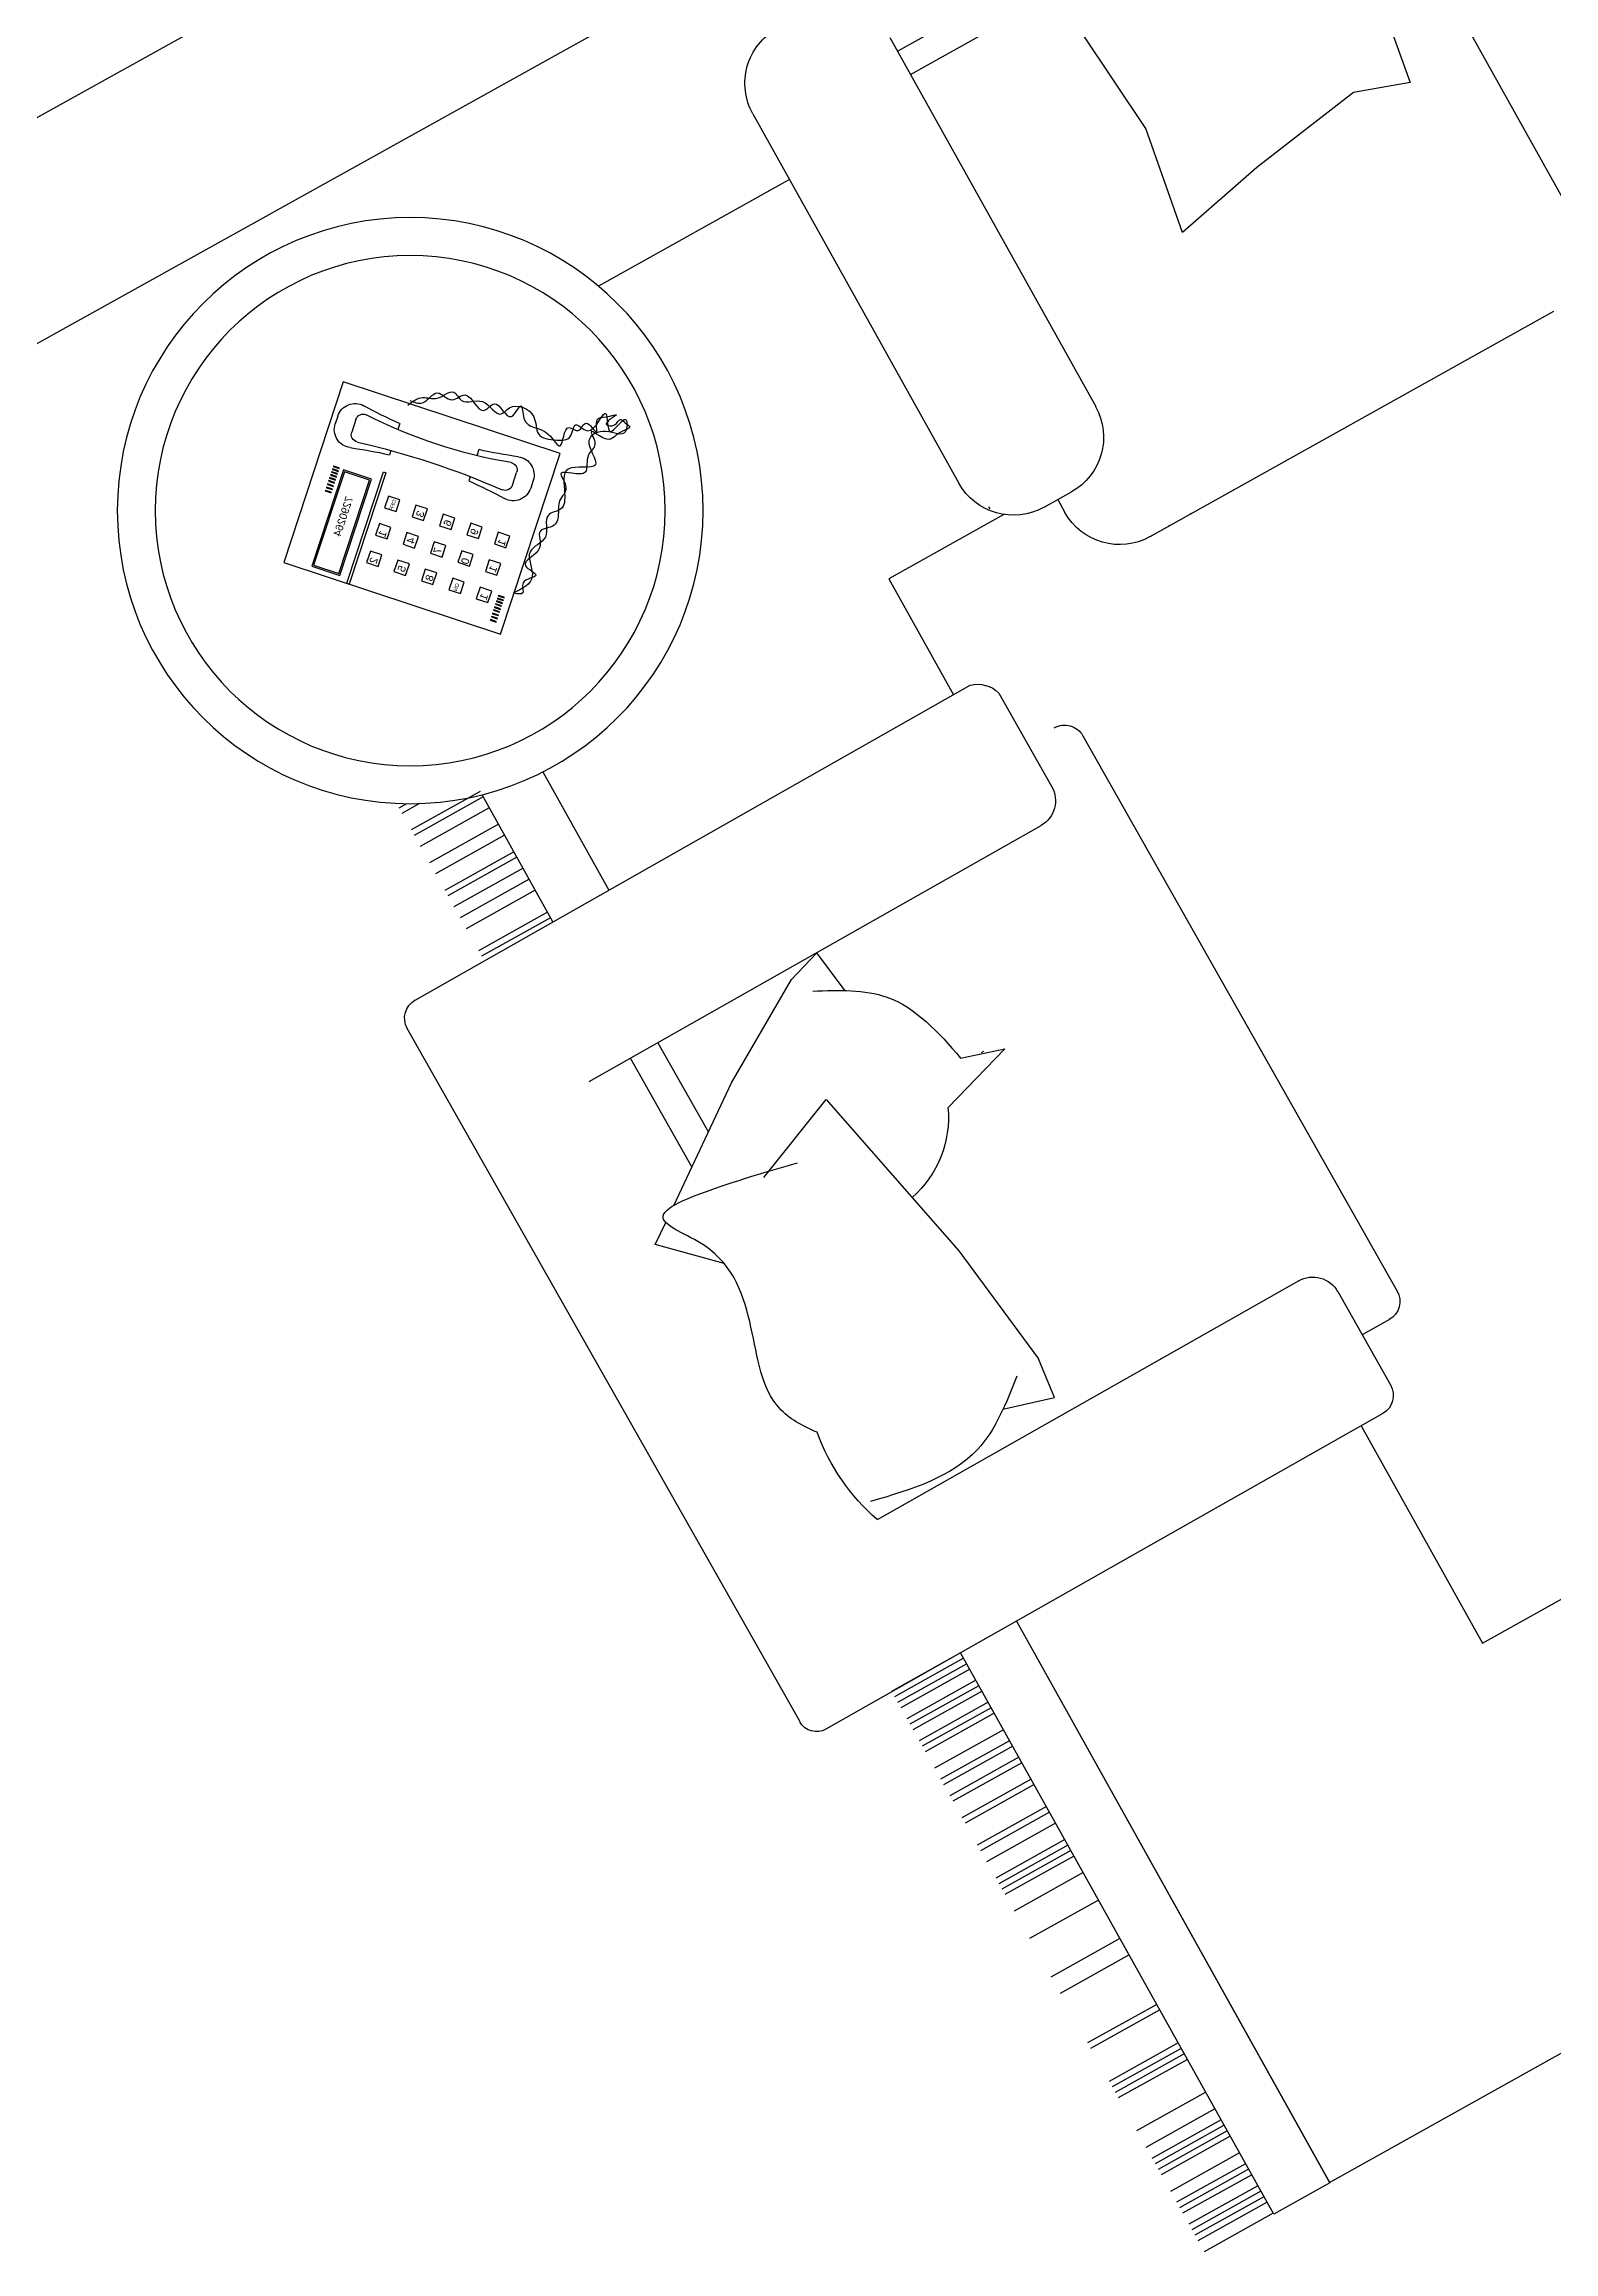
# Model space of a CAD drawing. Header units: millimetres. Extents: x 964 to 43707, y 588 to 33751.
# Drawn here: x 31085 to 32615, y 14236 to 16471 of the extents above; entities that cross this region are included whole.
import ezdxf

# ---------------------------------------------------------------- set-up
doc = ezdxf.new("R2010")
doc.units = ezdxf.units.MM
for name, color, linetype in [('1', 7, 'Continuous'), ('PUB_WINDW', 7, 'Continuous'), ('WALL', 255, 'Continuous')]:
    doc.layers.add(name, color=color, linetype=linetype)
doc.styles.add('DIM_FONT', font='SIMPLEX', dxfattribs={"width": 0.8})
doc.styles.get("Standard").update_dxf_attribs({"font": 'arial.ttf'})

# ---------------------------------------------------------------- blocks, each defined once
blk = doc.blocks.new('DH')
at = {"color": 7}
for p, q in [((-80.6, 168.9), (-70, 168.9)), ((-84, 144.9), (-66.3, 144.9)), ((-96.9, 88.5), (-88.5, 88.5)), ((-59.6, 88.5), (-53.7, 88.5)), ((-29.8, 88.9), (-29.8, 85.5)), ((124.4, 88.9), (-29.8, 88.9)), ((124.4, 85.5), (124.4, 88.9)), ((-29.8, 85.5), (124.4, 85.5)), ((-96.9, -21.3), (-88.5, -21.3)), ((-59.6, -21.3), (-53.7, -21.3)), ((-66.3, -77.7), (-84, -77.7)), ((-80.6, -101.7), (-70, -101.7))]:
    blk.add_line(p, q, dxfattribs=at)
for points in [[(-125.6, 176), (124.4, 176), (124.4, -124), (-125.6, -124)], [(-16.5, 153.7), (-15.7, 153.7), (-15.7, 145.6), (-16.5, 145.6)], [(-12.6, 153.7), (-11.8, 153.7), (-11.8, 145.6), (-12.6, 145.6)], [(-8.7, 153.7), (-7.9, 153.7), (-7.9, 145.6), (-8.7, 145.6)], [(-4.8, 153.7), (-4, 153.7), (-4, 145.6), (-4.8, 145.6)], [(-0.5, 153.7), (0.2, 153.7), (0.2, 145.6), (-0.5, 145.6)], [(3.6, 153.7), (4.3, 153.7), (4.3, 145.6), (3.6, 145.6)], [(8.2, 153.7), (8.9, 153.7), (8.9, 145.6), (8.2, 145.6)], [(12.6, 153.7), (13.4, 153.7), (13.4, 145.6), (12.6, 145.6)], [(17.1, 153.7), (17.8, 153.7), (17.8, 145.6), (17.1, 145.6)], [(-15.7, 139.7), (117.4, 139.7), (117.4, 100.8), (-15.7, 100.8)], [(-13.7, 137.7), (115.4, 137.7), (115.4, 102.8), (-13.7, 102.8)], [(-1.6, 72.7), (14.4, 72.7), (14.4, 56.7), (-1.6, 56.7)], [(36.4, 72.7), (52.4, 72.7), (52.4, 56.7), (36.4, 56.7)], [(74.4, 72.7), (90.4, 72.7), (90.4, 56.7), (74.4, 56.7)], [(-1.6, 34.7), (14.4, 34.7), (14.4, 18.7), (-1.6, 18.7)], [(36.4, 34.7), (52.4, 34.7), (52.4, 18.7), (36.4, 18.7)], [(74.4, 34.7), (90.4, 34.7), (90.4, 18.7), (74.4, 18.7)], [(-1.6, -3.3), (14.4, -3.3), (14.4, -19.3), (-1.6, -19.3)], [(36.4, -3.3), (52.4, -3.3), (52.4, -19.3), (36.4, -19.3)], [(74.4, -3.3), (90.4, -3.3), (90.4, -19.3), (74.4, -19.3)], [(-1.6, -41.3), (14.4, -41.3), (14.4, -57.3), (-1.6, -57.3)], [(36.4, -41.3), (52.4, -41.3), (52.4, -57.3), (36.4, -57.3)], [(74.4, -41.3), (90.4, -41.3), (90.4, -57.3), (74.4, -57.3)], [(-1.6, -79.3), (14.4, -79.3), (14.4, -95.3), (-1.6, -95.3)], [(36.4, -79.3), (52.4, -79.3), (52.4, -95.3), (36.4, -95.3)], [(74.4, -79.3), (90.4, -79.3), (90.4, -95.3), (74.4, -95.3)], [(77, -105.5), (77.7, -105.5), (77.7, -113.6), (77, -113.6)], [(80.9, -105.5), (81.6, -105.5), (81.6, -113.6), (80.9, -113.6)], [(84.8, -105.5), (85.5, -105.5), (85.5, -113.6), (84.8, -113.6)], [(88.7, -105.5), (89.4, -105.5), (89.4, -113.6), (88.7, -113.6)], [(92.9, -105.5), (93.7, -105.5), (93.7, -113.6), (92.9, -113.6)], [(97, -105.5), (97.7, -105.5), (97.7, -113.6), (97, -113.6)], [(101.6, -105.5), (102.4, -105.5), (102.4, -113.6), (101.6, -113.6)], [(106.1, -105.5), (106.8, -105.5), (106.8, -113.6), (106.1, -113.6)], [(110.5, -105.5), (111.3, -105.5), (111.3, -113.6), (110.5, -113.6)]]:
    blk.add_lwpolyline(points, close=True, dxfattribs=at)
for centre, radius, start, end in [((-80.6, 144.9), 24, 90, 190.5261), ((-70, 144.9), 24, 349.4739, 90), ((-693.7, 31), 599.6, 5.5076, 10.5261), ((-84, 134.9), 10, 90, 185.3594), ((-741.8, 33.6), 655.6, 351.1962, 8.8038), ((-66.3, 134.9), 10, 354.6406, 90), ((1013.2, 33.6), 1074.2, 174.6406, 185.3594), ((543.2, 31), 599.6, 169.4739, 174.4924), ((-693.7, 36.2), 599.6, 349.4739, 354.4924), ((543.2, 36.2), 599.6, 185.5076, 190.5261), ((-80.6, -77.7), 24, 169.4739, 270), ((-84, -67.7), 10, 174.6406, 270), ((-70, -77.7), 24, 270, 10.5261), ((-66.3, -67.7), 10, 270, 5.3594)]:
    blk.add_arc(centre, radius, start, end, dxfattribs=at)
for points in [[(-129.9, 85.4), (-132.1, 68.6), (-150.5, 53.9), (-148.1, 32.7), (-159.5, 18.6), (-147.8, -11.2), (-160.5, -21.6), (-151.5, -48.1), (-169, -55.6), (-154.5, -64.6), (-144.5, -102), (-135.1, -121.3), (-161.6, -124.5), (-161.6, -137.5), (-174.1, -144.2), (-166.9, -160.8), (-182.7, -156.7), (-190.3, -166.6), (-196.9, -178.5), (-180.9, -169.7), (-183.6, -180.5), (-192.8, -185.4), (-190.9, -192.1), (-186.8, -200.3), (-179.2, -193), (-162.5, -176.9), (-165.6, -154), (-151.2, -163.9), (-135.3, -160.2), (-112.5, -163.3), (-105.6, -146.9), (-101.4, -133.6), (-85.9, -145.3), (-66, -143.1), (-49, -146.9), (-33.6, -146.3), (-20, -131.2), (0.6, -137.4), (29, -127.1), (36.3, -144), (51.4, -131.2), (64, -134.8), (68, -123.8)], [(-123.2, 86.1), (-138.8, 70.5), (-143.8, 52), (-158.3, 33.9), (-151.1, 20.7), (-158.3, -5.9), (-150.6, -34.5), (-161.5, -42.1), (-160.4, -76.2), (-141, -89), (-140.9, -114.6), (-150.8, -129.8), (-167.8, -132.1), (-165.2, -149.1), (-194.3, -164.8), (-173.7, -177.8), (-194.9, -192.1), (-179.6, -196.7), (-171.9, -172.4), (-153.5, -154.9), (-126, -173), (-109.2, -140.8), (-77.8, -146.2), (-56.3, -147.7), (-43.8, -134.9), (-15.1, -140.1), (9.6, -127.1), (39.6, -140.1), (68.2, -123.2)]]:
    blk.add_spline(points, degree=3, dxfattribs=at)
at = {"color": 7, "attachment_point": 1}
for s, insert, char_height in [('7290264', (15, 125.9), 10), ('OFF', (0.3, 66.2), 5), ('1', (44, 69.8), 10), ('2', (81, 69.8), 10), ('3', (3.7, 30.7), 10), ('4', (40.7, 31.4), 10), ('5', (79.8, 31.2), 10), ('6', (3.7, -7.2), 10), ('7', (42.3, -6), 10), ('8', (79.8, -7.2), 10), ('9', (3.7, -44.2), 10), ('0', (44, -44.9), 10), ('ON', (78.9, -47.1), 5), ('1', (6.1, -82.7), 10), ('1', (42.5, -82.7), 10), ('1', (81, -82.7), 10)]:
    blk.add_mtext(s, dxfattribs=dict(at, insert=insert, char_height=char_height))
blk = doc.blocks.new('A$C4C8639FD')
for p, q in [((2384.3, 1084.7), (2384.3, 3069.2)), ((1827, 1671.1), (2384.3, 1671.1)), ((1754.8, 1066.6), (1754.8, 1598.9)), ((2353.8, 1084.7), (2353.8, 1282.6)), ((1755.8, 1205.9), (1754.8, 1205.9)), ((1755.8, 1177.4), (1754.8, 1177.4)), ((1755.8, 1148.9), (1754.8, 1148.9)), ((1755.8, 1120.4), (1754.8, 1120.4)), ((1755.8, 1091.9), (1754.8, 1091.9)), ((2402.4, 1084.7), (1916.1, 1084.7)), ((1755.8, 1063.4), (1754.9, 1063.4)), ((1843.9, 994.4), (1827, 994.4)), ((1843.9, 976.3), (1843.9, 1012.4)), ((1875.5, 920.9), (1872.6, 920.9)), ((1592.6, 887.1), (858.2, 891.9)), ((2402.4, 904.1), (1916.1, 904.1)), ((834, 868), (833.8, 832.1)), ((891.2, 831.8), (767.6, 832.6)), ((1682.5, 826.6), (1558.8, 827.4)), ((743.3, 808.6), (738.5, 71.9)), ((923.9, 798.7), (920.2, 241)), ((1521.9, 197.1), (1525.8, 794.8)), ((1701.6, 67.8), (1706.4, 802.4)), ((1331.2, 607.8), (1331.2, 610.7)), ((1522.5, 287.7), (1404.4, 288.5)), ((1.3, 250.1), (1.3, 159)), ((15.8, 250.1), (15.8, 159)), ((23, 250.1), (23, 159)), ((30.3, 250.1), (30.3, 159)), ((37.5, 250.1), (37.5, 159)), ((52, 250.1), (52, 159)), ((59.2, 250.1), (59.2, 159)), ((66.5, 250.1), (66.5, 159)), ((80.9, 250.1), (80.9, 159)), ((102.7, 250.1), (102.7, 159)), ((109.9, 250.1), (109.9, 159)), ((117.1, 250.1), (117.1, 159)), ((124.4, 250.1), (124.4, 159)), ((138.9, 250.1), (138.9, 159)), ((160.6, 250.1), (160.6, 159)), ((204, 250.1), (204, 159)), ((211.3, 250.1), (211.3, 159)), ((218.5, 250.1), (218.5, 159)), ((225.7, 250.1), (225.7, 159)), ((269.2, 250.1), (269.2, 159)), ((276.4, 250.1), (276.4, 159)), ((341.6, 250.1), (341.6, 159)), ((363.3, 250.1), (363.3, 159)), ((413.9, 250.1), (413.9, 159)), ((450.1, 250.1), (450.1, 159)), ((471.9, 250.1), (471.9, 159)), ((479.1, 250.1), (479.1, 159)), ((486.3, 250.1), (486.3, 159)), ((493.6, 250.1), (493.6, 159)), ((515.3, 250.1), (515.3, 159)), ((529.8, 250.1), (529.8, 159)), ((537, 250.1), (537, 159)), ((566, 250.1), (566, 159)), ((573.2, 250.1), (573.2, 159)), ((594.9, 250.1), (594.9, 159)), ((602.2, 250.1), (602.2, 159)), ((616.6, 250.1), (616.6, 159)), ((623.9, 250.1), (623.9, 159)), ((638.4, 250.1), (638.4, 159)), ((660.1, 250.1), (660.1, 159)), ((667.3, 250.1), (667.3, 159)), ((674.5, 250.1), (674.5, 159)), ((689, 250.1), (689, 159)), ((696.3, 250.1), (696.3, 159)), ((703.5, 250.1), (703.5, 159)), ((718, 250.1), (718, 159)), ((725.2, 250.1), (725.2, 159)), ((732.5, 250.1), (732.5, 159)), ((739.7, 250.1), (739.7, 159)), ((1522.2, 251.4), (1378.5, 252.3)), ((1708.3, 250.1), (1708.3, 159)), ((1715.5, 250.1), (1715.5, 159)), ((1744.5, 250.1), (1744.5, 159)), ((1759, 250.1), (1759, 159)), ((1773.4, 250.1), (1773.4, 159)), ((1787.9, 250.1), (1787.9, 159)), ((1795.2, 250.1), (1795.2, 159)), ((1816.9, 250.1), (1816.9, 159)), ((1831.4, 250.1), (1831.4, 159)), ((1853.1, 250.1), (1853.1, 159)), ((1867.6, 250.1), (1867.6, 159)), ((1874.8, 250.1), (1874.8, 159)), ((1896.5, 182.4), (1896.5, 159)), ((1903.7, 169.1), (1903.7, 159)), ((760.3, 49.9), (1677.4, 43.9))]:
    blk.add_line(p, q)
for points in [[(740.2, 324.1), (0.6, 324.1), (0.6, 3719.3), (625.6, 3719.3)], [(743.2, 780.1), (456.6, 780.1), (456.6, 3263.3), (1255.1, 3263.3)], [(2383.8, 1249.4), (2362.2, 1374.1), (2368.2, 1556.2), (2402.1, 1637.8), (2065.2, 1582.4), (2087, 1520.2), (2066, 1380.6), (2042.5, 1269.5), (2167.1, 1291.1), (2363.7, 1275.4), (2285, 1332.3)], [(1859.2, 931.9), (1859.1, 780.1)], [(2316.2, 904.1), (2316.2, 652.4)], [(1859.1, 780.1), (1706.2, 780.1)], [(1337.3, 583.5), (1321.8, 633.2), (1294.7, 543.3)], [(960.6, 429.2), (943.6, 487.8), (991.3, 493.1)], [(1327.8, 318.8), (1370.9, 425.3), (1144.6, 473.7), (991.3, 493.1)], [(1469.7, 505.2), (1523.6, 498.2), (1511, 457.5)], [(1350.2, 212.6), (1440.9, 339.5), (1511, 457.5)], [(740.2, 324.1), (0, 324.1), (0, 250.1), (739.7, 250.1)], [(1859.1, 324.1), (1703.3, 324.1)], [(1859.1, 324.1), (1703.3, 324.1)], [(1263.6, 230.7), (1321.2, 172.1), (1337.6, 195)], [(1702.8, 250.1), (1870.3, 250.1)]]:
    blk.add_lwpolyline(points)
for radius in [337.2, 293.5]:
    blk.add_circle((2196.1, 337.2), radius)
for centre, radius, start, end in [((1916.1, 1012.4), 72.2, 90, 180), ((1827, 1066.6), 72.2, 180, 270), ((1916.1, 976.3), 72.2, 180, 270), ((2402.4, 976.3), 72.2, 270, 0), ((858.1, 867.8), 24.1, 89.6268, 179.6268), ((1592.4, 863.1), 24.1, 359.6268, 89.6268), ((767.4, 808.5), 24.1, 89.6268, 179.6268), ((891, 798.9), 32.8, 359.6268, 89.6268), ((1558.6, 794.6), 32.8, 89.6268, 179.6268), ((1673.4, 793.7), 34.2, 14.7345, 74.5191), ((1344.4, 430.9), 122.8, 113.8353, 167.9172), ((1003.4, 472.8), 246.3, 250.2667, 278.974), ((760.4, 71.7), 21.9, 179.6268, 269.6268), ((1677.5, 68), 24.1, 269.6268, 359.6268)]:
    blk.add_arc(centre, radius, start, end)
for points, knots in [([(1487.4, 472.7), (1473.8, 499.2), (1442.5, 560), (1375.9, 575.8), (1337.3, 583.5)], [0, 0, 0, 0, 74.855295, 171.950844, 171.950844, 171.950844, 171.950844]), ([(986.2, 461.9), (965, 436), (913.6, 373.2), (931.5, 292.1), (942.1, 244.4)], [0, 0, 0, 0, 96.001916, 232.91804, 232.91804, 232.91804, 232.91804]), ([(1041.8, 229.5), (1056.5, 218), (1128.8, 173.4), (1237.7, 277.6), (1359.5, 169.1), (1341.2, 286.2), (1330.1, 332.9), (1323.5, 360.7)], [35.246764, 35.246764, 35.246764, 35.246764, 84.496003, 272.707192, 325.117522, 387.548439, 478.649473, 478.649473, 478.649473, 478.649473])]:
    blk.add_open_spline(points, degree=3, knots=knots)
at = {"xscale": 0.8755199999999999, "yscale": 0.8755199999999999, "zscale": 0.8755199999999999, "rotation": 227.3981574578485}
blk.add_blockref('DH', (2175.1, 365.5), dxfattribs=at)
blk = doc.blocks.new('_C0OGN')
at = {"xscale": -0.8800000000000003, "yscale": 0.8800000000000003, "zscale": 0.8800000000000001, "rotation": 0.09719861265583774}
blk.add_blockref('A$C4C8639FD', (955.3, -1755.9), dxfattribs=at)
at = {"style": 'DIM_FONT', "width": 0.8, "flags": 9}
for tag in ['YSIZE', 'XSIZE']:
    blk.add_attdef(tag, (0, 0), '', height=0.5, dxfattribs=at)
blk = doc.blocks.new('1T4F69')
at = {"layer": 'WALL'}
for p, q in [((29411.6, -18360.1), (33702.9, -15974.8)), ((29334, -18632), (33800.1, -16149.6))]:
    blk.add_line(p, q, dxfattribs=at)
at = {"layer": '1', "rotation": 299.0669238573861}
blk.add_blockref('_C0OGN', (32355.3, -18450.7), dxfattribs=at)

msp = doc.modelspace()

# ---------------------------------------------------------------- block references
at = {"layer": 'PUB_WINDW'}
msp.add_blockref('1T4F69', (854.1, 34305.5), dxfattribs=at)

doc.saveas('drawing.dxf')
